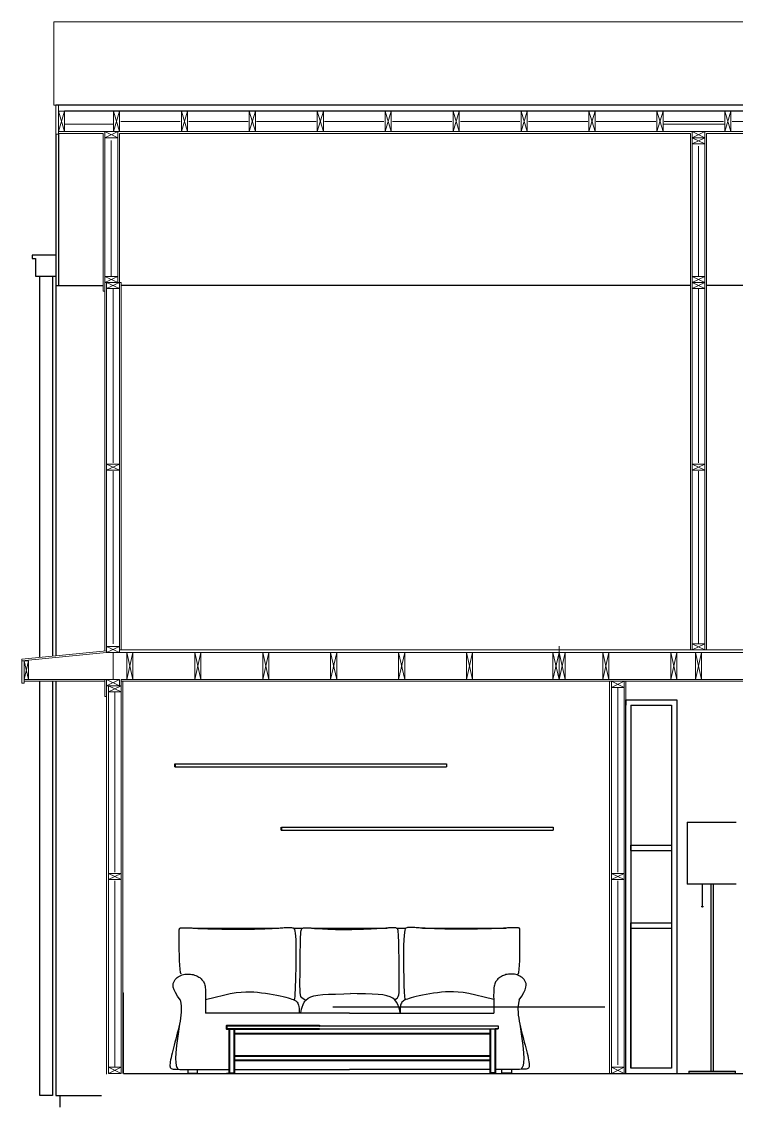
# Model space of a CAD drawing. Header units: millimetres. Extents: x 2289.8 to 2339.2, y 1976.9 to 1997.5.
# Drawn here: x 2330.71 to 2334.91, y 1991.14 to 1997.54 of the extents above; entities that cross this region are included whole.
import ezdxf

# ---------------------------------------------------------------- set-up
doc = ezdxf.new("R2010")
doc.units = ezdxf.units.MM
doc.layers.add('_AUX', color=210, linetype='Continuous', lineweight=18, plot=False)
for name, color, linetype, lineweight in [('A-DETL-MBND', 3, 'Continuous', 18), ('A-ELEV-IDEN', 3, 'Continuous', 18), ('A-ELEV-MBE2', 4, 'Continuous', 25), ('A-FURN', 8, 'Continuous', 18), ('A-WALL-PATT', 8, 'Continuous', 18), ('A-WALL-STUD', 3, 'Continuous', 18)]:
    doc.layers.add(name, color=color, linetype=linetype, lineweight=lineweight)
doc.layers.add('IKE120006-t1', color=7, linetype='Continuous', lineweight=40, true_color=0x664c3c)
doc.layers.add('IKE140040-T1', color=7, linetype='Continuous', true_color=0xf9f5dc)
doc.layers.add('IKE140040-T2', color=7, linetype='Continuous', true_color=0x959595)
doc.layers.add('SEZIONI', color=102, linetype='Continuous')
doc.layers.add('sezioni piano terra', color=21, linetype='Continuous')

msp = doc.modelspace()

# ---------------------------------------------------------------- linework, layer by layer
at = {"color": 7}
for p, q in [((2331.7159, 1992.2007), (2332.2076, 1992.2007)), ((2332.3054, 1992.2007), (2332.3601, 1992.2007)), ((2332.4162, 1992.2007), (2332.8561, 1992.2007)), ((2332.9122, 1992.2007), (2332.9676, 1992.2007)), ((2333.0647, 1992.2007), (2333.5564, 1992.2007)), ((2333.6346, 1992.2007), (2333.6389, 1992.2007)), ((2331.7878, 1991.7715), (2331.7878, 1991.6987)), ((2333.4845, 1991.7715), (2333.4845, 1991.6987)), ((2332.6361, 1991.6987), (2331.7878, 1991.6987)), ((2332.6361, 1991.6987), (2333.4845, 1991.6987))]:
    msp.add_line(p, q, dxfattribs=at)
for points in [[(2331.6442, 1991.9286), (2331.6405, 1991.9394), (2331.6377, 1991.958), (2331.6357, 1991.9824), (2331.6344, 1992.0107), (2331.6336, 1992.0412), (2331.6332, 1992.0719), (2331.633, 1992.101), (2331.633, 1992.1266), (2331.633, 1992.1472), (2331.633, 1992.1632), (2331.633, 1992.1751), (2331.6331, 1992.1836), (2331.6332, 1992.1893), (2331.6334, 1992.1929), (2331.6336, 1992.1951), (2331.634, 1992.1965), (2331.6344, 1992.1977), (2331.635, 1992.1988), (2331.6359, 1992.1997), (2331.6372, 1992.2005), (2331.6389, 1992.2012), (2331.6413, 1992.2018), (2331.6443, 1992.2022), (2331.6481, 1992.2026), (2331.6527, 1992.2029), (2331.658, 1992.2032), (2331.6637, 1992.2033), (2331.6697, 1992.2033), (2331.6758, 1992.2033), (2331.6818, 1992.2032), (2331.6874, 1992.203), (2331.6926, 1992.2027), (2331.6971, 1992.2024), (2331.7014, 1992.202), (2331.7063, 1992.2015), (2331.7121, 1992.201), (2331.7196, 1992.2004), (2331.7294, 1992.1997), (2331.7419, 1992.1991), (2331.7579, 1992.1984), (2331.7776, 1992.1977), (2331.8007, 1992.1969), (2331.8264, 1992.1963), (2331.8542, 1992.1956), (2331.8833, 1992.1951), (2331.9131, 1992.1947), (2331.943, 1992.1944), (2331.9722, 1992.1942), (2332.0002, 1992.1943), (2332.0268, 1992.1945), (2332.0519, 1992.1949), (2332.0755, 1992.1953), (2332.0974, 1992.1959), (2332.1176, 1992.1965), (2332.136, 1992.1971), (2332.1525, 1992.1978), (2332.167, 1992.1984), (2332.1798, 1992.1991), (2332.1911, 1992.1997), (2332.2013, 1992.2003), (2332.2105, 1992.2008), (2332.2191, 1992.2014), (2332.2272, 1992.202), (2332.2352, 1992.2025), (2332.2434, 1992.203), (2332.2515, 1992.2035), (2332.2595, 1992.2039), (2332.2674, 1992.2042), (2332.2749, 1992.2044), (2332.2821, 1992.2044), (2332.2887, 1992.2043), (2332.2946, 1992.2039), (2332.2998, 1992.2032), (2332.3044, 1992.2016), (2332.3082, 1992.1983), (2332.3114, 1992.1926), (2332.314, 1992.1837), (2332.3161, 1992.1711), (2332.3177, 1992.1538), (2332.3188, 1992.1313), (2332.3194, 1992.1031), (2332.3197, 1992.0704), (2332.3197, 1992.0346), (2332.3194, 1991.9972), (2332.3189, 1991.9598), (2332.3182, 1991.9236), (2332.3174, 1991.8904), (2332.3165, 1991.8614), (2332.3155, 1991.8379), (2332.3145, 1991.8194), (2332.3136, 1991.8054), (2332.3126, 1991.7951), (2332.3117, 1991.7878), (2332.3108, 1991.7829), (2332.3099, 1991.7796), (2332.3092, 1991.7773)], [(2332.3785, 1991.7761), (2332.368, 1991.7806), (2332.3599, 1991.7852), (2332.3539, 1991.7907), (2332.3496, 1991.7981), (2332.3468, 1991.808), (2332.3451, 1991.8214), (2332.3442, 1991.8389), (2332.3439, 1991.8613), (2332.3438, 1991.8892), (2332.344, 1991.9214), (2332.3442, 1991.9566), (2332.3447, 1991.9931), (2332.3452, 1992.0297), (2332.3458, 1992.0648), (2332.3465, 1992.097), (2332.3472, 1992.1249), (2332.3479, 1992.1474), (2332.3487, 1992.1648), (2332.3497, 1992.1778), (2332.3509, 1992.187), (2332.3525, 1992.1933), (2332.3545, 1992.1972), (2332.3571, 1992.1994), (2332.3603, 1992.2007), (2332.3641, 1992.2017), (2332.3685, 1992.2024), (2332.3733, 1992.2028), (2332.3784, 1992.2031), (2332.3837, 1992.2032), (2332.3889, 1992.2031), (2332.394, 1992.2029), (2332.3988, 1992.2026), (2332.4033, 1992.2022), (2332.4074, 1992.2018), (2332.4114, 1992.2013), (2332.4154, 1992.2008), (2332.4195, 1992.2002), (2332.4239, 1992.1997), (2332.4286, 1992.1993), (2332.4339, 1992.1989), (2332.4399, 1992.1986), (2332.4463, 1992.1983), (2332.4533, 1992.1981), (2332.4606, 1992.1979), (2332.4682, 1992.1977), (2332.476, 1992.1974), (2332.4839, 1992.197), (2332.4917, 1992.1965), (2332.4997, 1992.1959), (2332.5087, 1992.1952), (2332.5199, 1992.1945), (2332.5345, 1992.1938), (2332.5536, 1992.1932), (2332.5785, 1992.1927), (2332.6101, 1992.1923), (2332.6498, 1992.1922)], [(2332.9007, 1991.779), (2332.9042, 1991.7806), (2332.9123, 1991.7852), (2332.9184, 1991.7907), (2332.9226, 1991.7981), (2332.9255, 1991.808), (2332.9272, 1991.8214), (2332.928, 1991.8389), (2332.9284, 1991.8613), (2332.9284, 1991.8892), (2332.9283, 1991.9214), (2332.928, 1991.9566), (2332.9276, 1991.9931), (2332.9271, 1992.0297), (2332.9265, 1992.0648), (2332.9258, 1992.097), (2332.9251, 1992.1249), (2332.9244, 1992.1474), (2332.9236, 1992.1648), (2332.9226, 1992.1778), (2332.9214, 1992.187), (2332.9198, 1992.1933), (2332.9177, 1992.1972), (2332.9152, 1992.1994), (2332.912, 1992.2007), (2332.9082, 1992.2017), (2332.9038, 1992.2024), (2332.8989, 1992.2028), (2332.8938, 1992.2031), (2332.8886, 1992.2032), (2332.8834, 1992.2031), (2332.8783, 1992.2029), (2332.8734, 1992.2026), (2332.869, 1992.2022), (2332.8648, 1992.2018), (2332.8608, 1992.2013), (2332.8569, 1992.2008), (2332.8527, 1992.2002), (2332.8484, 1992.1997), (2332.8436, 1992.1993), (2332.8383, 1992.1989), (2332.8324, 1992.1986), (2332.8259, 1992.1983), (2332.819, 1992.1981), (2332.8116, 1992.1979), (2332.804, 1992.1977), (2332.7963, 1992.1974), (2332.7884, 1992.197), (2332.7805, 1992.1965), (2332.7726, 1992.1959), (2332.7636, 1992.1952), (2332.7523, 1992.1945), (2332.7378, 1992.1938), (2332.7186, 1992.1932), (2332.6938, 1992.1927), (2332.6621, 1992.1923), (2332.6224, 1992.1922)], [(2333.6281, 1991.9286), (2333.6318, 1991.9394), (2333.6345, 1991.958), (2333.6365, 1991.9824), (2333.6379, 1992.0107), (2333.6387, 1992.0412), (2333.6391, 1992.0719), (2333.6392, 1992.101), (2333.6393, 1992.1266), (2333.6393, 1992.1472), (2333.6393, 1992.1632), (2333.6392, 1992.1751), (2333.6391, 1992.1836), (2333.639, 1992.1893), (2333.6389, 1992.1929), (2333.6386, 1992.1951), (2333.6383, 1992.1965), (2333.6379, 1992.1977), (2333.6373, 1992.1988), (2333.6364, 1992.1997), (2333.6351, 1992.2005), (2333.6333, 1992.2012), (2333.631, 1992.2018), (2333.628, 1992.2022), (2333.6242, 1992.2026), (2333.6196, 1992.2029), (2333.6143, 1992.2032), (2333.6085, 1992.2033), (2333.6025, 1992.2033), (2333.5964, 1992.2033), (2333.5905, 1992.2032), (2333.5848, 1992.203), (2333.5797, 1992.2027), (2333.5752, 1992.2024), (2333.5708, 1992.202), (2333.566, 1992.2015), (2333.5601, 1992.201), (2333.5526, 1992.2004), (2333.5429, 1992.1997), (2333.5304, 1992.1991), (2333.5144, 1992.1984), (2333.4947, 1992.1977), (2333.4716, 1992.1969), (2333.4458, 1992.1963), (2333.418, 1992.1956), (2333.3889, 1992.1951), (2333.3591, 1992.1947), (2333.3293, 1992.1944), (2333.3001, 1992.1942), (2333.2721, 1992.1943), (2333.2455, 1992.1945), (2333.2203, 1992.1949), (2333.1968, 1992.1953), (2333.1748, 1992.1959), (2333.1546, 1992.1965), (2333.1362, 1992.1971), (2333.1198, 1992.1978), (2333.1053, 1992.1984), (2333.0925, 1992.1991), (2333.0811, 1992.1997), (2333.071, 1992.2003), (2333.0618, 1992.2008), (2333.0532, 1992.2014), (2333.045, 1992.202), (2333.037, 1992.2025), (2333.0289, 1992.203), (2333.0208, 1992.2035), (2333.0127, 1992.2039), (2333.0049, 1992.2042), (2332.9973, 1992.2044), (2332.9902, 1992.2044), (2332.9836, 1992.2043), (2332.9776, 1992.2039), (2332.9724, 1992.2032), (2332.9679, 1992.2011), (2332.9641, 1992.1965), (2332.9609, 1992.1884), (2332.9584, 1992.1757), (2332.9564, 1992.1571), (2332.955, 1992.1317), (2332.954, 1992.0983), (2332.9536, 1992.0565), (2332.9536, 1992.0089), (2332.954, 1991.9586), (2332.9548, 1991.9091), (2332.9559, 1991.8635), (2332.9574, 1991.825), (2332.9591, 1991.7971), (2332.9612, 1991.7828)], [(2331.6386, 1991.7772), (2331.6222, 1991.8007), (2331.6103, 1991.8207), (2331.6025, 1991.8377), (2331.5981, 1991.852), (2331.5966, 1991.8641), (2331.5976, 1991.8743), (2331.6003, 1991.883), (2331.6043, 1991.8906), (2331.6092, 1991.8975), (2331.6146, 1991.9038), (2331.6207, 1991.9094), (2331.6273, 1991.9143), (2331.6344, 1991.9185), (2331.6419, 1991.9221), (2331.6497, 1991.925), (2331.6579, 1991.9273), (2331.6662, 1991.9289), (2331.6746, 1991.9299), (2331.6831, 1991.9302), (2331.6916, 1991.93), (2331.6999, 1991.9293), (2331.708, 1991.9281), (2331.7158, 1991.9265), (2331.7232, 1991.9244), (2331.7301, 1991.9219), (2331.7366, 1991.9191), (2331.7426, 1991.916), (2331.7482, 1991.9125), (2331.7534, 1991.9089), (2331.7582, 1991.905), (2331.7626, 1991.901), (2331.7666, 1991.8968), (2331.7703, 1991.8926), (2331.7736, 1991.8881), (2331.7766, 1991.8833), (2331.7792, 1991.878), (2331.7815, 1991.8721), (2331.7834, 1991.8655), (2331.785, 1991.8581), (2331.7862, 1991.8497), (2331.7871, 1991.8402), (2331.7877, 1991.8299), (2331.788, 1991.8188), (2331.7881, 1991.8073), (2331.7881, 1991.7954), (2331.788, 1991.7834), (2331.7878, 1991.7715), (2331.7876, 1991.7599), (2331.7878, 1991.7585)], [(2333.6337, 1991.7772), (2333.6501, 1991.8007), (2333.662, 1991.8207), (2333.6698, 1991.8377), (2333.6742, 1991.852), (2333.6756, 1991.8641), (2333.6747, 1991.8743), (2333.6719, 1991.883), (2333.6679, 1991.8906), (2333.6631, 1991.8975), (2333.6576, 1991.9038), (2333.6515, 1991.9094), (2333.6449, 1991.9143), (2333.6378, 1991.9185), (2333.6303, 1991.9221), (2333.6225, 1991.925), (2333.6144, 1991.9273), (2333.6061, 1991.9289), (2333.5976, 1991.9299), (2333.5891, 1991.9302), (2333.5807, 1991.93), (2333.5723, 1991.9293), (2333.5642, 1991.9281), (2333.5565, 1991.9265), (2333.5491, 1991.9244), (2333.5421, 1991.9219), (2333.5356, 1991.9191), (2333.5296, 1991.916), (2333.524, 1991.9125), (2333.5189, 1991.9089), (2333.5141, 1991.905), (2333.5097, 1991.901), (2333.5057, 1991.8968), (2333.502, 1991.8926), (2333.4987, 1991.8881), (2333.4957, 1991.8833), (2333.4931, 1991.878), (2333.4908, 1991.8721), (2333.4889, 1991.8655), (2333.4873, 1991.8581), (2333.4861, 1991.8497), (2333.4852, 1991.8402), (2333.4846, 1991.8299), (2333.4843, 1991.8188), (2333.4841, 1991.8073), (2333.4842, 1991.7954), (2333.4843, 1991.7834), (2333.4845, 1991.7715), (2333.4847, 1991.7599), (2333.4845, 1991.7585)], [(2331.7878, 1991.7797), (2331.8447, 1991.7946), (2331.8929, 1991.8062), (2331.9336, 1991.8147), (2331.9682, 1991.8205), (2331.9979, 1991.8241), (2332.0241, 1991.8257), (2332.0481, 1991.8257), (2332.0713, 1991.8246), (2332.0946, 1991.8225), (2332.1181, 1991.8198), (2332.1414, 1991.8166), (2332.1642, 1991.8129), (2332.1862, 1991.809), (2332.2071, 1991.8049), (2332.2265, 1991.8008), (2332.2442, 1991.7969), (2332.2599, 1991.7931), (2332.2736, 1991.7896), (2332.2856, 1991.7862), (2332.2959, 1991.7828), (2332.3047, 1991.7794), (2332.3122, 1991.7759), (2332.3185, 1991.7722), (2332.3237, 1991.7683), (2332.328, 1991.7641), (2332.3314, 1991.7592), (2332.3341, 1991.7535), (2332.3361, 1991.7465), (2332.3375, 1991.738), (2332.3383, 1991.7278), (2332.3387, 1991.7154), (2332.3388, 1991.7007)], [(2333.4845, 1991.7797), (2333.4275, 1991.7946), (2333.3794, 1991.8062), (2333.3387, 1991.8147), (2333.3041, 1991.8205), (2333.2744, 1991.8241), (2333.2482, 1991.8257), (2333.2241, 1991.8257), (2333.201, 1991.8246), (2333.1776, 1991.8225), (2333.1542, 1991.8198), (2333.1309, 1991.8166), (2333.108, 1991.8129), (2333.0861, 1991.809), (2333.0652, 1991.8049), (2333.0457, 1991.8008), (2333.0281, 1991.7969), (2333.0124, 1991.7931), (2332.9987, 1991.7896), (2332.9867, 1991.7862), (2332.9764, 1991.7828), (2332.9675, 1991.7794), (2332.9601, 1991.7759), (2332.9538, 1991.7722), (2332.9486, 1991.7683), (2332.9443, 1991.7641), (2332.9409, 1991.7592), (2332.9382, 1991.7535), (2332.9362, 1991.7465), (2332.9348, 1991.738), (2332.9339, 1991.7278), (2332.9335, 1991.7154), (2332.9335, 1991.7007)], [(2331.6386, 1991.7772), (2331.642, 1991.7585), (2331.644, 1991.7403), (2331.6448, 1991.7223), (2331.6443, 1991.7047), (2331.6429, 1991.6872), (2331.6407, 1991.6698), (2331.6377, 1991.6523), (2331.6342, 1991.6348), (2331.6303, 1991.617), (2331.6261, 1991.5992), (2331.6216, 1991.5813), (2331.617, 1991.5636), (2331.6123, 1991.546), (2331.6076, 1991.5287), (2331.6031, 1991.5118), (2331.5988, 1991.4954), (2331.5947, 1991.4796), (2331.591, 1991.4645), (2331.5877, 1991.4502), (2331.5848, 1991.4369), (2331.5823, 1991.4246), (2331.5804, 1991.4135), (2331.579, 1991.4038), (2331.5783, 1991.3954), (2331.5781, 1991.3886), (2331.5787, 1991.3831), (2331.5802, 1991.3788), (2331.5826, 1991.3756), (2331.586, 1991.3732), (2331.5906, 1991.3716), (2331.5964, 1991.3704), (2331.6036, 1991.3696), (2331.614, 1991.369), (2331.6367, 1991.3685), (2331.6824, 1991.3682), (2331.7621, 1991.3679), (2331.8864, 1991.3678), (2331.9284, 1991.3678)], [(2332.3485, 1991.6987), (2332.349, 1991.7031), (2332.3503, 1991.7114), (2332.3527, 1991.7226), (2332.3564, 1991.7358), (2332.3619, 1991.7499), (2332.3694, 1991.764), (2332.3792, 1991.7771), (2332.3917, 1991.7883), (2332.4072, 1991.7967), (2332.4262, 1991.8026), (2332.4497, 1991.8066), (2332.4782, 1991.8093), (2332.5125, 1991.8111), (2332.5533, 1991.8125), (2332.6013, 1991.8141), (2332.6423, 1991.8147)], [(2332.9335, 1991.6988), (2332.933, 1991.7032), (2332.9317, 1991.7115), (2332.9293, 1991.7227), (2332.9255, 1991.7359), (2332.92, 1991.75), (2332.9125, 1991.7641), (2332.9027, 1991.7773), (2332.8903, 1991.7884), (2332.8748, 1991.7968), (2332.8557, 1991.8027), (2332.8323, 1991.8068), (2332.8037, 1991.8094), (2332.7694, 1991.8112), (2332.7287, 1991.8126), (2332.6807, 1991.8142), (2332.6423, 1991.8147)], [(2333.6337, 1991.7772), (2333.6302, 1991.7585), (2333.6282, 1991.7403), (2333.6275, 1991.7223), (2333.6279, 1991.7047), (2333.6293, 1991.6872), (2333.6316, 1991.6698), (2333.6345, 1991.6523), (2333.638, 1991.6348), (2333.6419, 1991.617), (2333.6462, 1991.5992), (2333.6507, 1991.5813), (2333.6553, 1991.5636), (2333.66, 1991.546), (2333.6646, 1991.5287), (2333.6691, 1991.5118), (2333.6735, 1991.4954), (2333.6775, 1991.4796), (2333.6812, 1991.4645), (2333.6846, 1991.4502), (2333.6875, 1991.4369), (2333.6899, 1991.4246), (2333.6918, 1991.4135), (2333.6932, 1991.4038), (2333.694, 1991.3954), (2333.6941, 1991.3886), (2333.6935, 1991.3831), (2333.6921, 1991.3788), (2333.6897, 1991.3756), (2333.6862, 1991.3732), (2333.6817, 1991.3716), (2333.6758, 1991.3704), (2333.6687, 1991.3696), (2333.6583, 1991.369), (2333.6356, 1991.3685), (2333.5899, 1991.3682), (2333.5102, 1991.3679), (2333.4936, 1991.3679)], [(2331.6342, 1991.6348), (2331.624, 1991.565), (2331.617, 1991.5094), (2331.6128, 1991.4661), (2331.6113, 1991.4333), (2331.6121, 1991.409), (2331.6149, 1991.3914), (2331.6194, 1991.3786), (2331.6253, 1991.3687)], [(2333.638, 1991.6348), (2333.6483, 1991.565), (2333.6553, 1991.5094), (2333.6594, 1991.4661), (2333.661, 1991.4333), (2333.6602, 1991.409), (2333.6574, 1991.3914), (2333.6529, 1991.3786), (2333.6469, 1991.3687)], [(2331.6836, 1991.3677), (2331.6836, 1991.3453), (2331.7395, 1991.3453), (2331.7397, 1991.3677)], [(2331.9558, 1991.3678), (2332.0664, 1991.3677), (2332.3127, 1991.3677), (2332.6361, 1991.3677)], [(2333.4661, 1991.3679), (2333.3858, 1991.3678), (2333.2059, 1991.3677), (2332.9596, 1991.3677), (2332.6361, 1991.3677)], [(2333.5887, 1991.3677), (2333.5887, 1991.3453), (2333.5327, 1991.3453), (2333.5326, 1991.3677)]]:
    msp.add_lwpolyline(points, dxfattribs=at)
at = {"layer": '_AUX'}
msp.add_line((2333.8695, 1993.825), (2333.8695, 1993.8627), dxfattribs=at)
at = {"layer": 'A-DETL-MBND'}
for p, q in [((2330.894, 1997.05), (2330.9065, 1997.05)), ((2331.2455, 1996.939), (2330.9575, 1996.939)), ((2331.1855, 1996.884), (2330.9215, 1996.884)), ((2331.1855, 1996.894), (2330.9575, 1996.894)), ((2331.2805, 1996.894), (2334.6525, 1996.894)), ((2331.2805, 1996.884), (2334.6425, 1996.884)), ((2338.1395, 1996.894), (2334.7275, 1996.894)), ((2338.1295, 1996.884), (2334.7375, 1996.884)), ((2331.1955, 1993.834), (2331.1955, 1996.005)), ((2331.2805, 1993.84), (2331.2805, 1996.005)), ((2331.2914, 1993.84), (2331.2905, 1996.005)), ((2330.7055, 1993.785), (2331.2055, 1993.835)), ((2330.7055, 1993.775), (2331.2055, 1993.825)), ((2330.7055, 1993.775), (2330.7055, 1993.785)), ((2331.1955, 1993.655), (2330.7205, 1993.655)), ((2331.2055, 1993.665), (2330.7455, 1993.665)), ((2331.1955, 1993.565), (2331.1955, 1993.665)), ((2331.2915, 1993.655), (2331.2915, 1993.665)), ((2331.3015, 1993.655), (2331.2915, 1993.655)), ((2334.1777, 1991.345), (2334.1777, 1993.655)), ((2334.2627, 1993.665), (2334.2527, 1993.665)), ((2334.2627, 1991.345), (2334.2627, 1993.655)), ((2331.2055, 1993.565), (2331.1955, 1993.565)), ((2331.2165, 1991.381), (2331.2165, 1993.593))]:
    msp.add_line(p, q, dxfattribs=at)
for points in [[(2334.4815, 1996.939), (2334.8455, 1996.939)], [(2331.1855, 1996.894), (2331.1955, 1996.894)], [(2331.1955, 1995.955), (2331.1855, 1995.955), (2331.1855, 1996.884)], [(2331.2705, 1996.005), (2331.2805, 1996.005), (2331.2805, 1996.884)], [(2334.6425, 1993.84), (2334.6425, 1996.884)], [(2334.7375, 1993.84), (2334.7375, 1996.884)], [(2331.1955, 1996.041), (2331.1955, 1996.858)], [(2331.2705, 1996.041), (2331.2705, 1996.858)], [(2334.6525, 1993.84), (2334.6525, 1996.822)], [(2334.7275, 1993.84), (2334.7275, 1996.822)], [(2331.2055, 1993.825), (2331.2055, 1996.005)], [(2331.2805, 1996.005), (2331.2905, 1996.005)], [(2338.1295, 1993.84), (2331.2805, 1993.84)], [(2338.1295, 1993.825), (2331.2805, 1993.825)], [(2331.2055, 1991.3397), (2331.2055, 1991.3397), (2331.2055, 1993.629)], [(2338.1295, 1993.665), (2331.2915, 1993.665)], [(2334.3005, 1993.655), (2331.2915, 1993.655)], [(2331.2915, 1991.345), (2331.2915, 1993.655)], [(2331.3015, 1993.655), (2331.3015, 1991.345)], [(2334.1777, 1991.345), (2334.1667, 1991.345), (2334.1667, 1993.655)], [(2334.2527, 1991.345), (2334.2527, 1993.655)], [(2338.1085, 1993.655), (2334.3005, 1993.655)]]:
    msp.add_lwpolyline(points, dxfattribs=at)
at = {"layer": 'A-ELEV-IDEN'}
msp.add_lwpolyline([(2338.516, 1997.05), (2338.516, 1997.5419), (2330.894, 1997.5419), (2330.894, 1997.05)], dxfattribs=at)
at = {"layer": 'A-ELEV-MBE2'}
for p, q in [((2330.9065, 1995.9882), (2331.1855, 1995.9882)), ((2330.9065, 1995.9882), (2330.9065, 1993.8051)), ((2334.6425, 1995.9882), (2331.2905, 1995.9868)), ((2338.1195, 1995.9882), (2334.7375, 1995.9882)), ((2330.9065, 1993.655), (2330.9065, 1991.8459)), ((2330.9065, 1991.8459), (2330.9065, 1991.215)), ((2330.8865, 1991.215), (2330.8115, 1991.215)), ((2330.9305, 1991.215), (2330.9305, 1991.145))]:
    msp.add_line(p, q, dxfattribs=at)
for points in [[(2338.4885, 1997.05), (2330.9065, 1997.05)], [(2338.4885, 1997.014), (2330.9575, 1997.014)], [(2330.9065, 1996.879), (2330.9065, 1995.9882)], [(2330.9215, 1996.879), (2330.9215, 1995.9882)], [(2330.9065, 1996.1667), (2330.7665, 1996.1667), (2330.7665, 1996.1467), (2330.7865, 1996.1467), (2330.7865, 1996.043), (2330.9065, 1996.043)], [(2330.8115, 1993.7956), (2330.8115, 1996.043)], [(2330.8865, 1996.043), (2330.8865, 1993.8031)], [(2330.8115, 1991.9115), (2330.8115, 1993.655)], [(2330.8865, 1993.655), (2330.8865, 1991.8683)], [(2330.8115, 1991.215), (2330.8115, 1991.9115)], [(2330.8865, 1991.8683), (2330.8865, 1991.215)], [(2330.9065, 1991.215), (2331.1755, 1991.215)]]:
    msp.add_lwpolyline(points, dxfattribs=at)
at = {"layer": 'A-FURN'}
msp.add_line((2331.2055, 1991.92), (2331.2055, 1991.3397), dxfattribs=at)
for points in [[(2331.3015, 1991.82), (2331.3055, 1991.82)], [(2331.3055, 1991.82), (2331.3055, 1991.345)]]:
    msp.add_lwpolyline(points, dxfattribs=at)
at = {"layer": 'A-WALL-PATT', "ltscale": 0.15}
for p, q in [((2331.2885, 1996.954), (2331.6385, 1996.954)), ((2331.6885, 1996.954), (2332.0385, 1996.954)), ((2332.0885, 1996.954), (2332.4385, 1996.954)), ((2332.4885, 1996.954), (2332.8385, 1996.954)), ((2332.8885, 1996.954), (2333.2385, 1996.954)), ((2333.2885, 1996.954), (2333.6385, 1996.954)), ((2333.6885, 1996.954), (2334.0385, 1996.954)), ((2334.0885, 1996.954), (2334.4385, 1996.954)), ((2334.4885, 1996.954), (2334.8385, 1996.954)), ((2334.8885, 1996.954), (2335.2385, 1996.954))]:
    msp.add_line(p, q, dxfattribs=at)
at = {"layer": 'A-WALL-PATT', "ltscale": 0.1}
for p, q in [((2331.233, 1996.041), (2331.233, 1996.8414)), ((2331.243, 1994.9425), (2331.243, 1995.969)), ((2331.243, 1993.875), (2331.243, 1994.8925)), ((2331.243, 1993.665), (2331.243, 1993.825)), ((2334.2152, 1993.615), (2334.2152, 1992.53)), ((2331.254, 1992.53), (2331.254, 1993.593)), ((2331.254, 1991.381), (2331.254, 1992.48)), ((2334.2152, 1992.48), (2334.2152, 1991.395))]:
    msp.add_line(p, q, dxfattribs=at)
for points in [[(2334.69, 1996.041), (2334.69, 1996.808)], [(2334.69, 1994.9425), (2334.69, 1995.969)], [(2334.69, 1993.876), (2334.69, 1994.8925)]]:
    msp.add_lwpolyline(points, dxfattribs=at)
at = {"layer": 'A-WALL-STUD'}
for p, q in [((2331.1955, 1996.858), (2331.2705, 1996.894)), ((2331.2705, 1996.858), (2331.1955, 1996.894)), ((2334.6525, 1996.858), (2334.7275, 1996.894)), ((2334.7275, 1996.858), (2334.6525, 1996.894)), ((2334.6525, 1996.822), (2334.7275, 1996.858)), ((2334.7275, 1996.822), (2334.6525, 1996.858)), ((2331.1955, 1996.005), (2331.2705, 1996.041)), ((2331.2705, 1996.005), (2331.1955, 1996.041)), ((2334.6525, 1996.005), (2334.7275, 1996.041)), ((2334.7275, 1996.005), (2334.6525, 1996.041)), ((2331.2055, 1995.969), (2331.2805, 1996.005)), ((2331.2805, 1995.969), (2331.2055, 1996.005)), ((2334.6525, 1995.969), (2334.7275, 1996.005)), ((2334.7275, 1995.969), (2334.6525, 1996.005)), ((2331.2055, 1994.8995), (2331.2805, 1994.9355)), ((2331.2805, 1994.8995), (2331.2055, 1994.9355)), ((2334.6525, 1994.8995), (2334.7275, 1994.9355)), ((2334.7275, 1994.8995), (2334.6525, 1994.9355)), ((2334.6525, 1993.84), (2334.7275, 1993.876)), ((2334.7275, 1993.84), (2334.6525, 1993.876)), ((2331.2055, 1993.825), (2331.2805, 1993.861)), ((2331.2805, 1993.825), (2331.2055, 1993.861)), ((2330.7205, 1993.775), (2330.7455, 1993.665)), ((2330.7455, 1993.775), (2330.7205, 1993.665)), ((2331.2055, 1993.629), (2331.2805, 1993.665)), ((2331.2805, 1993.629), (2331.2055, 1993.665)), ((2331.2165, 1993.593), (2331.2915, 1993.629)), ((2331.2915, 1993.593), (2331.2165, 1993.629)), ((2334.1777, 1993.619), (2334.2527, 1993.655)), ((2334.2527, 1993.619), (2334.1777, 1993.655)), ((2331.2165, 1992.487), (2331.2915, 1992.523)), ((2331.2915, 1992.487), (2331.2165, 1992.523)), ((2334.1777, 1992.487), (2334.2527, 1992.523)), ((2334.2527, 1992.487), (2334.1777, 1992.523)), ((2331.2165, 1991.345), (2331.2915, 1991.381)), ((2331.2915, 1991.345), (2331.2165, 1991.381)), ((2334.1777, 1991.345), (2334.2527, 1991.381)), ((2334.2527, 1991.345), (2334.1777, 1991.381))]:
    msp.add_line(p, q, dxfattribs=at)
for points in [[(2330.9215, 1997.05), (2330.9215, 1996.894), (2330.9215, 1996.879), (2330.9065, 1996.879), (2330.9065, 1997.05), (2330.9215, 1997.05)], [(2330.9575, 1997.014), (2330.9215, 1996.894)], [(2330.9575, 1996.894), (2330.9215, 1997.014)], [(2331.2815, 1997.014), (2331.2455, 1996.894)], [(2331.2815, 1996.894), (2331.2455, 1997.014)], [(2331.6815, 1997.014), (2331.6455, 1996.894)], [(2331.6815, 1996.894), (2331.6455, 1997.014)], [(2332.0815, 1997.014), (2332.0455, 1996.894)], [(2332.0815, 1996.894), (2332.0455, 1997.014)], [(2332.4815, 1997.014), (2332.4455, 1996.894)], [(2332.4815, 1996.894), (2332.4455, 1997.014)], [(2332.8815, 1997.014), (2332.8455, 1996.894)], [(2332.8815, 1996.894), (2332.8455, 1997.014)], [(2333.2815, 1997.014), (2333.2455, 1996.894)], [(2333.2815, 1996.894), (2333.2455, 1997.014)], [(2333.6815, 1997.014), (2333.6455, 1996.894)], [(2333.6815, 1996.894), (2333.6455, 1997.014)], [(2334.0815, 1997.014), (2334.0455, 1996.894)], [(2334.0815, 1996.894), (2334.0455, 1997.014)], [(2334.4815, 1997.014), (2334.4455, 1996.894)], [(2334.4815, 1996.894), (2334.4455, 1997.014)], [(2334.8815, 1997.014), (2334.8455, 1996.894)], [(2334.8815, 1996.894), (2334.8455, 1997.014)], [(2331.3245, 1993.825), (2331.3245, 1993.665), (2331.3605, 1993.665), (2331.3605, 1993.825), (2331.3245, 1993.825)], [(2331.3605, 1993.825), (2331.3245, 1993.665)], [(2331.3245, 1993.825), (2331.3605, 1993.665)], [(2331.7245, 1993.825), (2331.7245, 1993.665), (2331.7605, 1993.665), (2331.7605, 1993.825), (2331.7245, 1993.825)], [(2331.7605, 1993.825), (2331.7245, 1993.665)], [(2331.7245, 1993.825), (2331.7605, 1993.665)], [(2332.1245, 1993.825), (2332.1245, 1993.665), (2332.1605, 1993.665), (2332.1605, 1993.825), (2332.1245, 1993.825)], [(2332.1605, 1993.825), (2332.1245, 1993.665)], [(2332.1245, 1993.825), (2332.1605, 1993.665)], [(2332.5245, 1993.825), (2332.5245, 1993.665), (2332.5605, 1993.665), (2332.5605, 1993.825), (2332.5245, 1993.825)], [(2332.5605, 1993.825), (2332.5245, 1993.665)], [(2332.5245, 1993.825), (2332.5605, 1993.665)], [(2332.9245, 1993.825), (2332.9245, 1993.665), (2332.9605, 1993.665), (2332.9605, 1993.825), (2332.9245, 1993.825)], [(2332.9605, 1993.825), (2332.9245, 1993.665)], [(2332.9245, 1993.825), (2332.9605, 1993.665)], [(2333.3245, 1993.825), (2333.3245, 1993.665), (2333.3605, 1993.665), (2333.3605, 1993.825), (2333.3245, 1993.825)], [(2333.3605, 1993.825), (2333.3245, 1993.665)], [(2333.3245, 1993.825), (2333.3605, 1993.665)], [(2333.8335, 1993.825), (2333.8335, 1993.665), (2333.8695, 1993.665), (2333.8695, 1993.825), (2333.8335, 1993.825)], [(2333.8695, 1993.825), (2333.8335, 1993.665)], [(2333.8335, 1993.825), (2333.8695, 1993.665)], [(2333.8695, 1993.825), (2333.8695, 1993.665), (2333.9055, 1993.665), (2333.9055, 1993.825), (2333.8695, 1993.825)], [(2333.9055, 1993.825), (2333.8695, 1993.665)], [(2333.8695, 1993.825), (2333.9055, 1993.665)], [(2334.1265, 1993.825), (2334.1265, 1993.665), (2334.1625, 1993.665), (2334.1625, 1993.825), (2334.1265, 1993.825)], [(2334.1625, 1993.825), (2334.1265, 1993.665)], [(2334.1265, 1993.825), (2334.1625, 1993.665)], [(2334.5265, 1993.825), (2334.5265, 1993.665), (2334.5625, 1993.665), (2334.5625, 1993.825), (2334.5265, 1993.825)], [(2334.5625, 1993.825), (2334.5265, 1993.665)], [(2334.5265, 1993.825), (2334.5625, 1993.665)], [(2334.672, 1993.825), (2334.672, 1993.665), (2334.708, 1993.665), (2334.708, 1993.825), (2334.672, 1993.825)], [(2334.708, 1993.825), (2334.672, 1993.665)], [(2334.672, 1993.825), (2334.708, 1993.665)]]:
    msp.add_lwpolyline(points, dxfattribs=at)
for points in [[(2330.9215, 1997.014), (2330.9575, 1997.014), (2330.9575, 1996.894), (2330.9215, 1996.894)], [(2331.2455, 1997.014), (2331.2815, 1997.014), (2331.2815, 1996.894), (2331.2455, 1996.894)], [(2331.6455, 1997.014), (2331.6815, 1997.014), (2331.6815, 1996.894), (2331.6455, 1996.894)], [(2332.0455, 1997.014), (2332.0815, 1997.014), (2332.0815, 1996.894), (2332.0455, 1996.894)], [(2332.4455, 1997.014), (2332.4815, 1997.014), (2332.4815, 1996.894), (2332.4455, 1996.894)], [(2332.8455, 1997.014), (2332.8815, 1997.014), (2332.8815, 1996.894), (2332.8455, 1996.894)], [(2333.2455, 1997.014), (2333.2815, 1997.014), (2333.2815, 1996.894), (2333.2455, 1996.894)], [(2333.6455, 1997.014), (2333.6815, 1997.014), (2333.6815, 1996.894), (2333.6455, 1996.894)], [(2334.0455, 1997.014), (2334.0815, 1997.014), (2334.0815, 1996.894), (2334.0455, 1996.894)], [(2334.4455, 1997.014), (2334.4815, 1997.014), (2334.4815, 1996.894), (2334.4455, 1996.894)], [(2334.8455, 1997.014), (2334.8815, 1997.014), (2334.8815, 1996.894), (2334.8455, 1996.894)], [(2331.1955, 1996.858), (2331.2705, 1996.858), (2331.2705, 1996.894), (2331.1955, 1996.894)], [(2334.6525, 1996.858), (2334.7275, 1996.858), (2334.7275, 1996.894), (2334.6525, 1996.894)], [(2334.6525, 1996.822), (2334.7275, 1996.822), (2334.7275, 1996.858), (2334.6525, 1996.858)], [(2331.1955, 1996.005), (2331.2705, 1996.005), (2331.2705, 1996.041), (2331.1955, 1996.041)], [(2334.6525, 1996.005), (2334.7275, 1996.005), (2334.7275, 1996.041), (2334.6525, 1996.041)], [(2331.2055, 1995.969), (2331.2805, 1995.969), (2331.2805, 1996.005), (2331.2055, 1996.005)], [(2334.6525, 1995.969), (2334.7275, 1995.969), (2334.7275, 1996.005), (2334.6525, 1996.005)], [(2331.2055, 1994.8995), (2331.2805, 1994.8995), (2331.2805, 1994.9355), (2331.2055, 1994.9355)], [(2334.6525, 1994.8995), (2334.7275, 1994.8995), (2334.7275, 1994.9355), (2334.6525, 1994.9355)], [(2334.6525, 1993.84), (2334.7275, 1993.84), (2334.7275, 1993.876), (2334.6525, 1993.876)], [(2331.2055, 1993.825), (2331.2805, 1993.825), (2331.2805, 1993.861), (2331.2055, 1993.861)], [(2330.7205, 1993.775), (2330.7205, 1993.665), (2330.7205, 1993.645), (2330.7055, 1993.645), (2330.7055, 1993.775)], [(2330.7205, 1993.775), (2330.7205, 1993.665), (2330.7455, 1993.665), (2330.7455, 1993.775)], [(2331.2055, 1993.629), (2331.2805, 1993.629), (2331.2805, 1993.665), (2331.2055, 1993.665)], [(2331.2165, 1993.593), (2331.2915, 1993.593), (2331.2915, 1993.629), (2331.2165, 1993.629)], [(2334.1777, 1993.619), (2334.2527, 1993.619), (2334.2527, 1993.655), (2334.1777, 1993.655)], [(2331.2165, 1992.487), (2331.2915, 1992.487), (2331.2915, 1992.523), (2331.2165, 1992.523)], [(2334.1777, 1992.487), (2334.2527, 1992.487), (2334.2527, 1992.523), (2334.1777, 1992.523)], [(2331.2165, 1991.345), (2331.2915, 1991.345), (2331.2915, 1991.381), (2331.2165, 1991.381)], [(2334.1777, 1991.345), (2334.2527, 1991.345), (2334.2527, 1991.381), (2334.1777, 1991.381)]]:
    msp.add_lwpolyline(points, close=True, dxfattribs=at)
at = {"layer": 'IKE120006-t1'}
for p, q in [((2331.6068, 1993.1682), (2331.6068, 1993.1511)), ((2332.2339, 1992.7951), (2332.2339, 1992.778)), ((2332.4595, 1991.6258), (2331.9113, 1991.6258)), ((2331.9106, 1991.6252), (2331.9106, 1991.6081)), ((2331.9113, 1991.6075), (2332.4595, 1991.6075)), ((2331.9284, 1991.345), (2331.9284, 1991.6075)), ((2331.9558, 1991.6075), (2331.9558, 1991.345)), ((2333.4661, 1991.5769), (2331.9558, 1991.5769)), ((2333.4661, 1991.3456), (2333.4661, 1991.6081)), ((2333.4936, 1991.6081), (2333.4936, 1991.3456)), ((2333.4661, 1991.4469), (2331.9558, 1991.4469)), ((2331.9558, 1991.4229), (2333.4661, 1991.4229)), ((2331.9558, 1991.345), (2331.9284, 1991.345)), ((2333.4936, 1991.3456), (2333.4661, 1991.3456))]:
    msp.add_line(p, q, dxfattribs=at)
for points, knots in [([(2331.9106, 1991.6252), (2331.9106, 1991.6252), (2331.9107, 1991.6253), (2331.9107, 1991.6255), (2331.9108, 1991.6256), (2331.9109, 1991.6257), (2331.911, 1991.6257), (2331.911, 1991.6257), (2331.9111, 1991.6258), (2331.9111, 1991.6258)], [0, 0, 0, 0, 0.1666667, 0.3333333, 0.4583333, 0.5833333, 0.6666667, 0.75, 0.8333294, 0.8333294, 0.8333294, 0.8333294]), ([(2332.4597, 1991.6258), (2332.4597, 1991.6258), (2332.4597, 1991.6257), (2332.4598, 1991.6257), (2332.4599, 1991.6257), (2332.46, 1991.6256), (2332.46, 1991.6255), (2332.4601, 1991.6253), (2332.4601, 1991.6252), (2332.4601, 1991.6252)], [-0.8333294, -0.8333294, -0.8333294, -0.8333294, -0.75, -0.6666667, -0.5833333, -0.4583333, -0.3333333, -0.1666667, 0, 0, 0, 0]), ([(2331.9111, 1991.6075), (2331.9111, 1991.6075), (2331.911, 1991.6075), (2331.911, 1991.6076), (2331.9109, 1991.6076), (2331.9108, 1991.6077), (2331.9107, 1991.6078), (2331.9107, 1991.6079), (2331.9106, 1991.608), (2331.9106, 1991.6081)], [0.1666695, 0.1666695, 0.1666695, 0.1666695, 0.25, 0.3333333, 0.4166667, 0.5, 0.6666667, 0.8333333, 1, 1, 1, 1])]:
    msp.add_open_spline(points, degree=3, knots=knots, dxfattribs=at)
for points in [[(2331.9111, 1991.6258), (2331.9112, 1991.6258), (2331.9112, 1991.6258), (2331.9113, 1991.6258)], [(2332.4595, 1991.6258), (2332.4596, 1991.6258), (2332.4596, 1991.6258), (2332.4597, 1991.6258)], [(2331.9113, 1991.6075), (2331.9112, 1991.6075), (2331.9112, 1991.6075), (2331.9111, 1991.6075)]]:
    msp.add_open_spline(points, degree=3, dxfattribs=at)
at = {"layer": 'IKE140040-T1'}
for p, q in [((2334.6241, 1992.8259), (2334.6241, 1992.4589)), ((2334.6241, 1992.8259), (2334.6291, 1992.8259)), ((2334.627, 1992.8259), (2334.627, 1992.8245)), ((2334.6291, 1992.8259), (2334.6438, 1992.8259)), ((2334.6438, 1992.8259), (2334.6671, 1992.8259)), ((2334.6671, 1992.8259), (2334.6975, 1992.8259)), ((2334.6975, 1992.8259), (2334.7329, 1992.8259)), ((2334.7329, 1992.8259), (2334.8089, 1992.8259)), ((2334.8089, 1992.8259), (2334.8443, 1992.8259)), ((2334.8443, 1992.8259), (2334.8747, 1992.8259)), ((2334.8747, 1992.8259), (2334.8981, 1992.8259)), ((2334.8981, 1992.8259), (2334.9128, 1992.8259)), ((2334.6291, 1992.4589), (2334.6241, 1992.4589)), ((2334.627, 1992.4603), (2334.627, 1992.4589)), ((2334.6438, 1992.4589), (2334.6291, 1992.4589)), ((2334.6671, 1992.4589), (2334.6438, 1992.4589)), ((2334.6975, 1992.4589), (2334.6671, 1992.4589)), ((2334.7329, 1992.4589), (2334.6975, 1992.4589)), ((2334.8089, 1992.4589), (2334.7329, 1992.4589)), ((2334.8443, 1992.4589), (2334.8089, 1992.4589)), ((2334.8747, 1992.4589), (2334.8443, 1992.4589)), ((2334.8981, 1992.4589), (2334.8747, 1992.4589)), ((2334.9128, 1992.4589), (2334.8981, 1992.4589))]:
    msp.add_line(p, q, dxfattribs=at)
at = {"layer": 'IKE140040-T2'}
for p, q in [((2334.7121, 1992.4589), (2334.7121, 1992.3301)), ((2334.714, 1992.3301), (2334.714, 1992.4589)), ((2334.7631, 1992.4589), (2334.7631, 1991.3572)), ((2334.7787, 1991.3572), (2334.7787, 1992.4589)), ((2334.7121, 1992.3301), (2334.713, 1992.3301)), ((2334.713, 1992.3301), (2334.714, 1992.3301)), ((2334.7103, 1992.3275), (2334.7158, 1992.3275)), ((2334.6333, 1991.3572), (2334.6333, 1991.3435)), ((2334.6333, 1991.3572), (2334.6335, 1991.3572)), ((2334.6335, 1991.3435), (2334.6333, 1991.3435)), ((2334.6335, 1991.3572), (2334.6342, 1991.3572)), ((2334.6342, 1991.3435), (2334.6335, 1991.3435)), ((2334.6342, 1991.3572), (2334.6353, 1991.3572)), ((2334.6353, 1991.3435), (2334.6342, 1991.3435)), ((2334.6353, 1991.3572), (2334.6367, 1991.3572)), ((2334.6367, 1991.3435), (2334.6353, 1991.3435)), ((2334.6367, 1991.3572), (2334.6401, 1991.3572)), ((2334.6401, 1991.3435), (2334.6367, 1991.3435)), ((2334.6401, 1991.3572), (2334.9017, 1991.3572)), ((2334.9017, 1991.3435), (2334.6401, 1991.3435)), ((2334.9017, 1991.3572), (2334.9051, 1991.3572)), ((2334.9051, 1991.3435), (2334.9017, 1991.3435)), ((2334.9051, 1991.3572), (2334.9066, 1991.3572)), ((2334.9066, 1991.3435), (2334.9051, 1991.3435)), ((2334.9066, 1991.3572), (2334.9077, 1991.3572)), ((2334.9077, 1991.3435), (2334.9066, 1991.3435)), ((2334.9077, 1991.3572), (2334.9083, 1991.3572)), ((2334.9083, 1991.3435), (2334.9077, 1991.3435)), ((2334.9083, 1991.3572), (2334.9086, 1991.3572)), ((2334.9086, 1991.3435), (2334.9083, 1991.3435)), ((2334.9086, 1991.3435), (2334.9086, 1991.3572))]:
    msp.add_line(p, q, dxfattribs=at)
for points in [[(2334.7103, 1992.3275), (2334.7103, 1992.3276), (2334.7103, 1992.3277), (2334.7103, 1992.3278), (2334.7103, 1992.3279), (2334.7103, 1992.328), (2334.7104, 1992.3281), (2334.7104, 1992.3282), (2334.7104, 1992.3283), (2334.7105, 1992.3285), (2334.7105, 1992.3286), (2334.7105, 1992.3287), (2334.7106, 1992.3288), (2334.7107, 1992.3288), (2334.7107, 1992.3289), (2334.7108, 1992.329), (2334.7108, 1992.3291), (2334.7109, 1992.3292), (2334.711, 1992.3293), (2334.711, 1992.3294), (2334.7111, 1992.3295), (2334.7112, 1992.3295), (2334.7113, 1992.3296), (2334.7114, 1992.3297), (2334.7115, 1992.3297), (2334.7116, 1992.3298), (2334.7116, 1992.3299), (2334.7117, 1992.3299), (2334.7118, 1992.33), (2334.7119, 1992.33), (2334.712, 1992.3301), (2334.7122, 1992.3301), (2334.7123, 1992.3301), (2334.7124, 1992.3302), (2334.7125, 1992.3302), (2334.7126, 1992.3302), (2334.7127, 1992.3302), (2334.7128, 1992.3302), (2334.7129, 1992.3302), (2334.713, 1992.3302), (2334.7131, 1992.3302), (2334.7132, 1992.3302), (2334.7133, 1992.3302), (2334.7135, 1992.3302), (2334.7136, 1992.3302), (2334.7137, 1992.3302), (2334.7138, 1992.3301), (2334.7139, 1992.3301), (2334.714, 1992.3301), (2334.7141, 1992.33), (2334.7142, 1992.33), (2334.7143, 1992.3299), (2334.7144, 1992.3299), (2334.7145, 1992.3298), (2334.7146, 1992.3298), (2334.7147, 1992.3297), (2334.7148, 1992.3296), (2334.7148, 1992.3296), (2334.7149, 1992.3295), (2334.715, 1992.3294), (2334.7151, 1992.3293), (2334.7152, 1992.3293), (2334.7152, 1992.3292), (2334.7153, 1992.3291), (2334.7154, 1992.329), (2334.7154, 1992.3289), (2334.7155, 1992.3288), (2334.7155, 1992.3287), (2334.7156, 1992.3286), (2334.7156, 1992.3285), (2334.7156, 1992.3284), (2334.7157, 1992.3283), (2334.7157, 1992.3282), (2334.7157, 1992.3281), (2334.7158, 1992.328), (2334.7158, 1992.3279), (2334.7158, 1992.3278), (2334.7158, 1992.3276), (2334.7158, 1992.3275), (2334.7158, 1992.3275)], [(2334.7158, 1992.3275), (2334.7158, 1992.3274), (2334.7158, 1992.3273), (2334.7158, 1992.3271), (2334.7158, 1992.327), (2334.7158, 1992.3269), (2334.7157, 1992.3268), (2334.7157, 1992.3267), (2334.7157, 1992.3266), (2334.7156, 1992.3265), (2334.7156, 1992.3264), (2334.7155, 1992.3263), (2334.7155, 1992.3262), (2334.7154, 1992.3261), (2334.7154, 1992.326), (2334.7153, 1992.3259), (2334.7153, 1992.3258), (2334.7152, 1992.3257), (2334.7151, 1992.3257), (2334.715, 1992.3256), (2334.715, 1992.3255), (2334.7149, 1992.3254), (2334.7148, 1992.3253), (2334.7147, 1992.3253), (2334.7146, 1992.3252), (2334.7145, 1992.3252), (2334.7144, 1992.3251), (2334.7143, 1992.325), (2334.7143, 1992.325), (2334.7142, 1992.3249), (2334.714, 1992.3249), (2334.7139, 1992.3249), (2334.7138, 1992.3248), (2334.7137, 1992.3248), (2334.7136, 1992.3248), (2334.7135, 1992.3248), (2334.7134, 1992.3247), (2334.7133, 1992.3247), (2334.7132, 1992.3247), (2334.7131, 1992.3247), (2334.713, 1992.3247), (2334.7129, 1992.3247), (2334.7127, 1992.3247), (2334.7126, 1992.3247), (2334.7125, 1992.3248), (2334.7124, 1992.3248), (2334.7123, 1992.3248), (2334.7122, 1992.3248), (2334.7121, 1992.3249), (2334.712, 1992.3249), (2334.7119, 1992.325), (2334.7118, 1992.325), (2334.7117, 1992.3251), (2334.7116, 1992.3251), (2334.7115, 1992.3252), (2334.7114, 1992.3252), (2334.7113, 1992.3253), (2334.7112, 1992.3254), (2334.7112, 1992.3255), (2334.7111, 1992.3255), (2334.711, 1992.3256), (2334.7109, 1992.3257), (2334.7109, 1992.3258), (2334.7108, 1992.3259), (2334.7107, 1992.326), (2334.7107, 1992.3261), (2334.7106, 1992.3261), (2334.7106, 1992.3262), (2334.7105, 1992.3263), (2334.7105, 1992.3264), (2334.7104, 1992.3266), (2334.7104, 1992.3267), (2334.7104, 1992.3268), (2334.7104, 1992.3269), (2334.7103, 1992.327), (2334.7103, 1992.3271), (2334.7103, 1992.3272), (2334.7103, 1992.3273), (2334.7103, 1992.3274), (2334.7103, 1992.3275)]]:
    msp.add_lwpolyline(points, dxfattribs=at)
at = {"layer": 'SEZIONI'}
msp.add_line((2334.1382, 1991.7352), (2332.5382, 1991.7352), dxfattribs=at)
at = {"layer": 'sezioni piano terra'}
for p, q in [((2334.2627, 1991.345), (2334.2627, 1993.545)), ((2334.2627, 1993.545), (2334.5619, 1993.545)), ((2334.2627, 1993.545), (2334.2627, 1993.545)), ((2334.2627, 1993.545), (2334.2627, 1993.515)), ((2334.5619, 1993.545), (2334.5619, 1991.345)), ((2334.2927, 1993.515), (2334.5319, 1993.515)), ((2334.2927, 1993.515), (2334.2927, 1991.375)), ((2334.2927, 1993.515), (2334.2927, 1993.087)), ((2334.5319, 1993.515), (2334.5319, 1991.375)), ((2334.5619, 1993.515), (2334.5619, 1993.515)), ((2331.6074, 1993.1688), (2333.2074, 1993.1688)), ((2333.2074, 1993.1688), (2333.2074, 1993.1511)), ((2331.6068, 1993.1511), (2333.2068, 1993.1511)), ((2334.2927, 1993.087), (2334.2927, 1992.659)), ((2332.2339, 1992.778), (2333.8339, 1992.778)), ((2332.2345, 1992.7957), (2333.8345, 1992.7957)), ((2333.8345, 1992.7957), (2333.8345, 1992.778)), ((2334.2927, 1992.659), (2334.2927, 1992.689)), ((2334.2927, 1992.689), (2334.5319, 1992.689)), ((2334.2927, 1992.659), (2334.5319, 1992.659)), ((2334.2927, 1991.803), (2334.2927, 1992.231)), ((2334.2927, 1992.231), (2334.5319, 1992.231)), ((2334.2927, 1992.231), (2334.2927, 1992.201)), ((2334.2927, 1992.201), (2334.5319, 1992.201)), ((2334.2927, 1991.375), (2334.2927, 1991.803)), ((2331.9113, 1991.6258), (2333.5113, 1991.6258)), ((2333.5113, 1991.6258), (2333.5113, 1991.6081)), ((2331.9106, 1991.6081), (2333.5106, 1991.6081)), ((2333.5113, 1991.6081), (2333.4936, 1991.6081)), ((2334.5319, 1991.375), (2334.2927, 1991.375)), ((2331.3055, 1991.345), (2338.0785, 1991.345)), ((2331.9284, 1991.345), (2331.9111, 1991.345)), ((2331.9284, 1991.345), (2331.9284, 1991.345)), ((2333.5878, 1991.345), (2333.6935, 1991.345))]:
    msp.add_line(p, q, dxfattribs=at)

doc.saveas('drawing.dxf')
